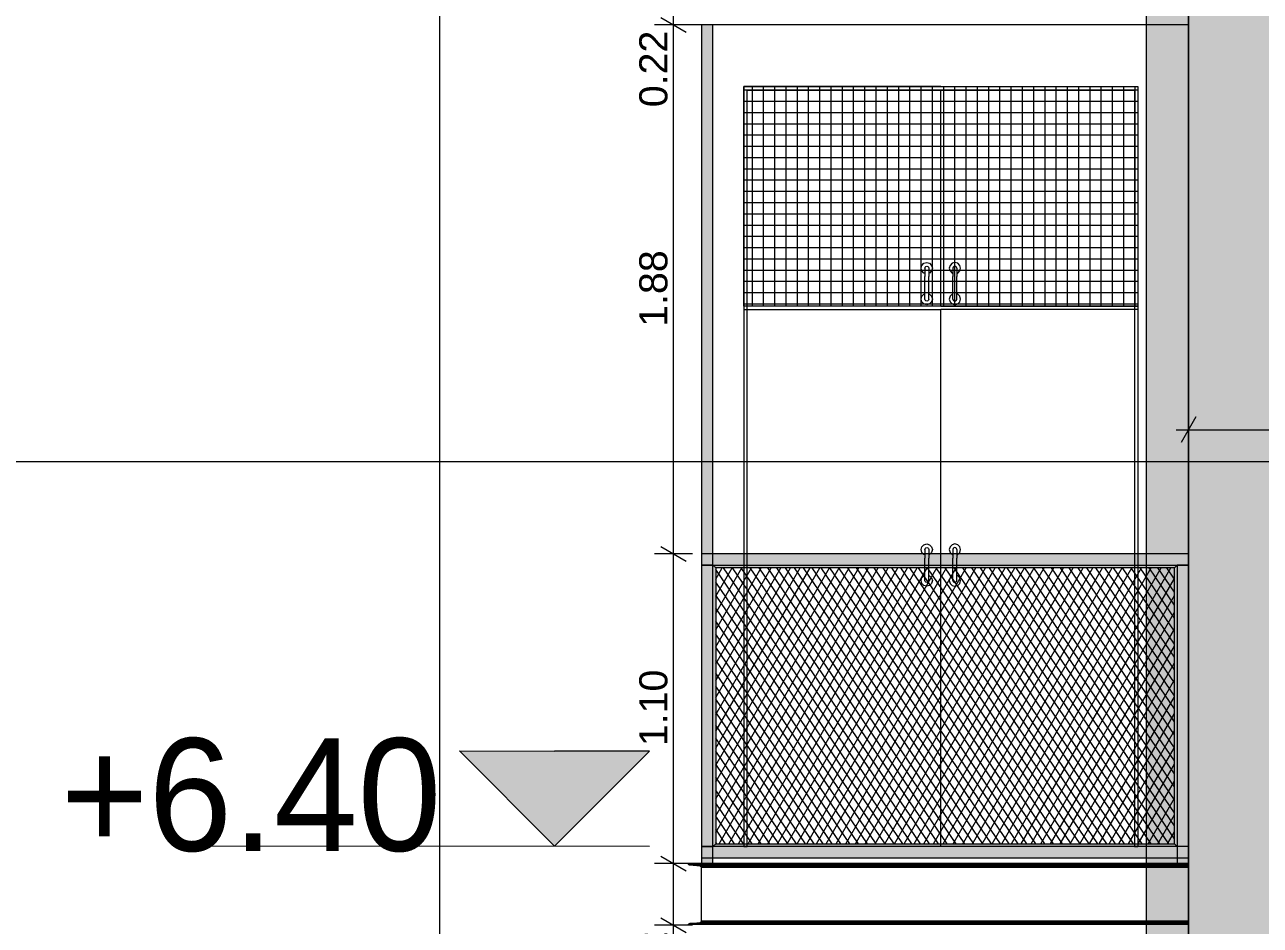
# Model space of a CAD drawing. Header units: millimetres. Extents: x 475206255 to 476720147, y 4620882299 to 4621447368.
# Drawn here: x 475361310 to 475365701, y 4621136665 to 4621139865 of the extents above; entities that cross this region are included whole.
import ezdxf

# ---------------------------------------------------------------- set-up
doc = ezdxf.new("R2010")
doc.units = ezdxf.units.MM
doc.header["$MEASUREMENT"] = 0
doc.set_wipeout_variables(frame=1)
doc.linetypes.add('Wipeout_Contour', pattern=[1000, 0, -1000])
for name, color, linetype, lineweight in [('0_Pen_No__1_Pen_No__250', 7, 'Continuous', 0), ('0_Pen_No__250_Pen_No__142', 142, 'Continuous', 0), ('2D Drafting - General_Pen_No__30_Pen_No__9_Pen_No__9_Pen_No__253', 252, 'Continuous', 0), ('2D Drafting - General_Pen_No__30_Pen_No__9_Pen_No__9_Pen_No__7', 7, 'Continuous', 0), ('Dimensioning - General_Pen_No__142', 142, 'Continuous', 0), ('New_2D Drafting - General_Pen_No__250', 7, 'Continuous', 0), ('New_2D Drafting - General_Pen_No__30_Pen_No__9_Pen_No__9_Pen_No__255', 255, 'Continuous', 0), ('New_2D Drafting - General_Pen_No__30_Pen_No__9_Pen_No__9_Pen_No__7', 7, 'Continuous', 0), ('New_2D Drafting - General_Pen_No__4', 7, 'Continuous', 0), ('New_2D Drafting - General_Pen_No__7', 7, 'Continuous', 0), ('New_reg_nak_Pen_No__7', 7, 'Continuous', 0), ('New_Structural - Bearing_Pen_No__250', 7, 'Continuous', 0), ('Structural - Bearing_Pen_No__7', 7, 'Continuous', 0), ('zoma_Pen_No__1', 1, 'Continuous', 0), ('zoma_Pen_No__142', 142, 'Continuous', 0), ('zoma_Pen_No__1_Pen_No__142', 142, 'Continuous', 0), ('zoma_Pen_No__5_Pen_No__142', 142, 'Continuous', 0)]:
    doc.layers.add(name, color=color, linetype=linetype, lineweight=lineweight)
for name, color, linetype in [('Dimensioning - General', 7, 'Continuous'), ('zoma', 7, 'Continuous'), ('zoma_Pen_No__5', 7, 'Continuous')]:
    doc.layers.add(name, color=color, linetype=linetype)
doc.layers.add('New_2D Drafting - General_Pen_No__254', color=7, linetype='Continuous', lineweight=0, true_color=0xcccccc)
doc.styles.add('GENERATED_STYLE_2', font='arial.ttf')
doc.styles.add('GENERATED_STYLE_3', font='arialbd.ttf')
doc.styles.add('GENERATED_STYLE_4', font='ACADMTAV.TTF')
doc.dimstyles.new('GENERATED_STYLE__1', dxfattribs={"dimtxt": 100, "dimasz": 68.640772, "dimexe": 0.18, "dimexo": 0.0625, "dimgap": 0, "dimtad": 1, "dimlfac": 0.001, "dimzin": 0, "dimdsep": 46, "dimtxsty": 'GENERATED_STYLE_2', "dimblk": 'ARROWHEAD_2', "dimblk1": 'ARROWHEAD_2', "dimblk2": 'ARROWHEAD_2', "dimcen": 0.09, "dimse1": 1, "dimse2": 1, "dimclrd": 142, "dimclre": 142, "dimclrt": 142, "dimadec": 0, "dimazin": 0, "dimtfac": 1, "dimtdec": 4, "dimtmove": 0, "dimatfit": 3, "dimfxl": 1, "dimtolj": 1, "dimtzin": 0, "dimarcsym": 0})
doc.dimstyles.new('GENERATED_STYLE__13', dxfattribs={"dimtxt": 300, "dimasz": 152, "dimexe": 0.18, "dimexo": 3, "dimgap": 0, "dimtad": 1, "dimtih": 1, "dimtoh": 1, "dimlfac": 0.001, "dimzin": 0, "dimdsep": 46, "dimtxsty": 'GENERATED_STYLE_2', "dimblk": 'ARROWHEAD_2', "dimblk1": 'ARROWHEAD_2', "dimblk2": 'ARROWHEAD_2', "dimcen": 0.09, "dimclrd": 1, "dimclre": 1, "dimclrt": 1, "dimadec": 0, "dimazin": 0, "dimtfac": 1, "dimtdec": 4, "dimtmove": 0, "dimatfit": 3, "dimfxl": 1, "dimtolj": 1, "dimtzin": 0, "dimarcsym": 0})
doc.dimstyles.new('GENERATED_STYLE__18', dxfattribs={"dimtxt": 100, "dimasz": 68.640772, "dimexe": 0.18, "dimexo": 0.0625, "dimgap": 0, "dimtad": 1, "dimtih": 1, "dimtoh": 1, "dimlfac": 0.001, "dimzin": 0, "dimdsep": 46, "dimtxsty": 'GENERATED_STYLE_2', "dimblk": 'ARROWHEAD_2', "dimblk1": 'ARROWHEAD_2', "dimblk2": 'ARROWHEAD_2', "dimcen": 0.09, "dimse1": 1, "dimse2": 1, "dimclrd": 142, "dimclre": 142, "dimclrt": 142, "dimadec": 0, "dimazin": 0, "dimtfac": 1, "dimtdec": 4, "dimtmove": 0, "dimatfit": 3, "dimfxl": 1, "dimtolj": 1, "dimtzin": 0, "dimarcsym": 0})
doc.dimstyles.new('GENERATED_STYLE__19', dxfattribs={"dimtxt": 300, "dimasz": 64.421331, "dimexe": 0.18, "dimexo": 3, "dimgap": 0, "dimtad": 1, "dimlfac": 0.001, "dimzin": 0, "dimdsep": 46, "dimtxsty": 'GENERATED_STYLE_3', "dimblk": 'ARROWHEAD_2', "dimblk1": 'ARROWHEAD_2', "dimblk2": 'ARROWHEAD_2', "dimcen": 0.09, "dimclrd": 1, "dimclre": 1, "dimclrt": 1, "dimadec": 0, "dimazin": 0, "dimtfac": 1, "dimtdec": 4, "dimtmove": 0, "dimatfit": 3, "dimfxl": 1, "dimtolj": 1, "dimtzin": 0, "dimarcsym": 0})
doc.dimstyles.new('GENERATED_STYLE__3', dxfattribs={"dimtxt": 200, "dimasz": 64.421331, "dimexe": 0.18, "dimexo": 3, "dimgap": 0, "dimtad": 1, "dimtih": 1, "dimtoh": 1, "dimlfac": 0.001, "dimzin": 0, "dimdsep": 46, "dimtxsty": 'GENERATED_STYLE_2', "dimblk": 'ARROWHEAD_2', "dimblk1": 'ARROWHEAD_2', "dimblk2": 'ARROWHEAD_2', "dimcen": 0.09, "dimclrd": 142, "dimclre": 142, "dimclrt": 142, "dimadec": 0, "dimazin": 0, "dimtfac": 1, "dimtdec": 4, "dimtmove": 0, "dimatfit": 3, "dimfxl": 1, "dimtolj": 1, "dimtzin": 0, "dimarcsym": 0})

# ---------------------------------------------------------------- blocks, each defined once
blk = doc.blocks.new('*D356', base_point=(475826095.8, 4621095193.2))
at = {"layer": 'zoma_Pen_No__1', "color": 1, "linetype": 'Continuous', "lineweight": 0, "transparency": 16777216}
for p, q in [((475359574.5, 4621132946.6), (475359574.5, 4621133246.6)), ((475365515.4, 4621132946.6), (475365515.4, 4621133246.6)), ((475359632.3, 4621133196.6), (475359516.8, 4621132996.6)), ((475365457.7, 4621132996.6), (475365573.2, 4621133196.6)), ((475359476.7, 4621133096.6), (475359574.5, 4621133096.6)), ((475359574.5, 4621133096.6), (475365515.4, 4621133096.6)), ((475365515.4, 4621133096.6), (475365613.2, 4621133096.6))]:
    blk.add_line(p, q, dxfattribs=at)
at = {"layer": 'zoma_Pen_No__1', "color": 1, "lineweight": 0, "transparency": 16777216, "insert": (475362030.2, 4621133156.6), "char_height": 300, "attachment_point": 7, "style": 'GENERATED_STYLE_2'}
blk.add_mtext('\\A1;{\\pql;\\fArial|b0|i0|c204|p0;\\W1.000000;16.07}', dxfattribs=at)
blk = doc.blocks.new('ARROWHEAD_2')
at = {"color": 0, "linetype": 'Continuous', "lineweight": 0}
for p, q in [((-0.378, -0.655), (0.378, 0.655)), ((0, 0), (-1, 0))]:
    blk.add_line(p, q, dxfattribs=at)
blk = doc.blocks.new('*D466', base_point=(475826095.8, 4621095193.2))
at = {"layer": 'Dimensioning - General_Pen_No__142', "color": 142, "linetype": 'Continuous', "lineweight": 0, "transparency": 16777216}
for p, q in [((475363570.2, 4621136691), (475363660.6, 4621136638.9)), ((475363683.1, 4621136665), (475363547.7, 4621136665)), ((475363615.4, 4621134785), (475363615.4, 4621136665)), ((475363683.1, 4621134785), (475363547.7, 4621134785)), ((475363570.2, 4621134811), (475363660.6, 4621134758.9))]:
    blk.add_line(p, q, dxfattribs=at)
at = {"layer": 'Dimensioning - General_Pen_No__142', "color": 142, "lineweight": 0, "transparency": 16777216, "char_height": 100, "attachment_point": 7, "rotation": 90, "style": 'GENERATED_STYLE_2'}
for s, insert in [('\\A1;{\\pql;\\fArial|b0|i0|c204|p0;\\W1.000000;0.22}', (475363595.4, 4621136371.9)), ('\\A1;{\\pql;\\fArial|b0|i0|c204|p0;\\W1.000000;1.88}', (475363595.4, 4621135591.5))]:
    blk.add_mtext(s, dxfattribs=dict(at, insert=insert))
blk = doc.blocks.new('*D467', base_point=(475826095.8, 4621095193.2))
at = {"layer": 'Dimensioning - General_Pen_No__142', "color": 142, "linetype": 'Continuous', "lineweight": 0, "transparency": 16777216}
for p, q in [((475363570.2, 4621136911), (475363660.6, 4621136858.9)), ((475363683.1, 4621136885), (475363547.7, 4621136885)), ((475363615.4, 4621136665), (475363615.4, 4621136885)), ((475363570.2, 4621136691), (475363660.6, 4621136638.9)), ((475363683.1, 4621136665), (475363547.7, 4621136665))]:
    blk.add_line(p, q, dxfattribs=at)
blk = doc.blocks.new('*D468', base_point=(475826095.8, 4621095193.2))
at = {"layer": 'Dimensioning - General_Pen_No__142', "color": 142, "linetype": 'Continuous', "lineweight": 0, "transparency": 16777216}
for p, q in [((475363570.2, 4621138011), (475363660.6, 4621137958.9)), ((475363683.1, 4621137985), (475363547.7, 4621137985)), ((475363615.4, 4621136885), (475363615.4, 4621137985)), ((475363570.2, 4621136911), (475363660.6, 4621136858.9)), ((475363683.1, 4621136885), (475363547.7, 4621136885))]:
    blk.add_line(p, q, dxfattribs=at)
at = {"layer": 'Dimensioning - General_Pen_No__142', "color": 142, "lineweight": 0, "transparency": 16777216, "insert": (475363595.4, 4621137301.5), "char_height": 100, "attachment_point": 7, "rotation": 90, "style": 'GENERATED_STYLE_2'}
blk.add_mtext('\\A1;{\\pql;\\fArial|b0|i0|c204|p0;\\W1.000000;1.10}', dxfattribs=at)
blk = doc.blocks.new('*D469', base_point=(475826095.8, 4621095193.2))
at = {"layer": 'Dimensioning - General_Pen_No__142', "color": 142, "linetype": 'Continuous', "lineweight": 0, "transparency": 16777216}
for p, q in [((475363570.2, 4621139891), (475363660.6, 4621139838.9)), ((475363683.1, 4621139865), (475363547.7, 4621139865)), ((475363615.4, 4621137985), (475363615.4, 4621139865)), ((475363570.2, 4621138011), (475363660.6, 4621137958.9)), ((475363683.1, 4621137985), (475363547.7, 4621137985))]:
    blk.add_line(p, q, dxfattribs=at)
at = {"layer": 'Dimensioning - General_Pen_No__142', "color": 142, "lineweight": 0, "transparency": 16777216, "char_height": 100, "attachment_point": 7, "rotation": 90, "style": 'GENERATED_STYLE_2'}
for s, insert in [('\\A1;{\\pql;\\fArial|b0|i0|c204|p0;\\W1.000000;0.22}', (475363595.4, 4621139571.9)), ('\\A1;{\\pql;\\fArial|b0|i0|c204|p0;\\W1.000000;1.88}', (475363595.4, 4621138791.5))]:
    blk.add_mtext(s, dxfattribs=dict(at, insert=insert))
blk = doc.blocks.new('*D470', base_point=(475826095.8, 4621095193.2))
at = {"layer": 'Dimensioning - General_Pen_No__142', "color": 142, "linetype": 'Continuous', "lineweight": 0, "transparency": 16777216}
for p, q in [((475363570.2, 4621140111), (475363660.6, 4621140058.9)), ((475363683.1, 4621140085), (475363547.7, 4621140085)), ((475363615.4, 4621139865), (475363615.4, 4621140085)), ((475363570.2, 4621139891), (475363660.6, 4621139838.9)), ((475363683.1, 4621139865), (475363547.7, 4621139865))]:
    blk.add_line(p, q, dxfattribs=at)
blk = doc.blocks.new('*D549', base_point=(475826095.8, 4621095193.2))
at = {"layer": 'Dimensioning - General_Pen_No__142', "color": 142, "linetype": 'Continuous', "lineweight": 0, "transparency": 16777216}
for p, q in [((475424795.3, 4621138271), (475424885.6, 4621138218.9)), ((475424908.2, 4621138244.9), (475424772.7, 4621138244.9)), ((475424840.5, 4621135745), (475424840.5, 4621138244.9)), ((475424795.3, 4621135771.1), (475424885.6, 4621135718.9)), ((475424908.2, 4621135745), (475424772.7, 4621135745))]:
    blk.add_line(p, q, dxfattribs=at)
at = {"layer": 'Dimensioning - General_Pen_No__142', "color": 142, "lineweight": 0, "transparency": 16777216, "insert": (475424820.5, 4621136861.5), "char_height": 100, "attachment_point": 7, "rotation": 90, "style": 'GENERATED_STYLE_2'}
blk.add_mtext('\\A1;{\\pql;\\fArial|b0|i0|c204|p0;\\W1.000000;2.50}', dxfattribs=at)
blk = doc.blocks.new('*D550', base_point=(475826095.8, 4621095193.2))
at = {"layer": 'Dimensioning - General_Pen_No__142', "color": 142, "linetype": 'Continuous', "lineweight": 0, "transparency": 16777216}
for p, q in [((475424795.3, 4621138971.1), (475424885.6, 4621138918.9)), ((475424908.2, 4621138945), (475424772.7, 4621138945)), ((475424840.5, 4621138244.9), (475424840.5, 4621138945)), ((475424795.3, 4621138271), (475424885.6, 4621138218.9)), ((475424908.2, 4621138244.9), (475424772.7, 4621138244.9))]:
    blk.add_line(p, q, dxfattribs=at)
at = {"layer": 'Dimensioning - General_Pen_No__142', "color": 142, "lineweight": 0, "transparency": 16777216, "insert": (475424820.5, 4621138461.5), "char_height": 100, "attachment_point": 7, "rotation": 90, "style": 'GENERATED_STYLE_2'}
blk.add_mtext('\\A1;{\\pql;\\fArial|b0|i0|c204|p0;\\W1.000000;0.70}', dxfattribs=at)
blk = doc.blocks.new('*D551', base_point=(475826095.8, 4621095193.2))
at = {"layer": 'Dimensioning - General_Pen_No__142', "color": 142, "linetype": 'Continuous', "lineweight": 0, "transparency": 16777216}
for p, q in [((475424795.3, 4621141471), (475424885.6, 4621141418.9)), ((475424908.2, 4621141444.9), (475424772.7, 4621141444.9)), ((475424840.5, 4621138945), (475424840.5, 4621141444.9)), ((475424795.3, 4621138971.1), (475424885.6, 4621138918.9)), ((475424908.2, 4621138945), (475424772.7, 4621138945))]:
    blk.add_line(p, q, dxfattribs=at)
at = {"layer": 'Dimensioning - General_Pen_No__142', "color": 142, "lineweight": 0, "transparency": 16777216, "insert": (475424820.5, 4621140061.5), "char_height": 100, "attachment_point": 7, "rotation": 90, "style": 'GENERATED_STYLE_2'}
blk.add_mtext('\\A1;{\\pql;\\fArial|b0|i0|c204|p0;\\W1.000000;2.50}', dxfattribs=at)
blk = doc.blocks.new('*D631', base_point=(475826095.8, 4621095193.2))
at = {"layer": 'zoma_Pen_No__1', "color": 1, "linetype": 'Continuous', "lineweight": 0, "transparency": 16777216}
for p, q in [((475362828.2, 4621143271.8), (475362743.4, 4621143320.7)), ((475362785.8, 4621143296.3), (475362785.8, 4621143337.7)), ((475362849.4, 4621143296.3), (475362722.3, 4621143296.3)), ((475362849.4, 4621128294.8), (475362722.3, 4621128294.8)), ((475362743.4, 4621128319.3), (475362828.2, 4621128270.4)), ((475362785.8, 4621128253.4), (475362785.8, 4621128294.8))]:
    blk.add_line(p, q, dxfattribs=at)
at = {"color": 254, "linetype": 'Wipeout_Contour', "lineweight": 0, "ltscale": 18582084111.07522, "transparency": 16777216}
blk.add_wipeout([(475362775.8, 4621135230.8), (475362775.8, 4621136360.3), (475362375.8, 4621136360.3), (475362375.8, 4621135230.8)], dxfattribs=at).dxf.layer = 'zoma'
at = {"layer": 'zoma_Pen_No__1', "color": 1, "linetype": 'Continuous', "lineweight": 0, "transparency": 16777216}
blk.add_line((475362785.8, 4621128294.8), (475362785.8, 4621143296.3), dxfattribs=at)
at = {"layer": 'zoma_Pen_No__1', "color": 1, "linetype": 'Continuous', "lineweight": 0, "transparency": 16777216, "flags": 128}
blk.add_lwpolyline([(475362775.8, 4621135230.8), (475362775.8, 4621136360.3), (475362375.8, 4621136360.3), (475362375.8, 4621135230.8)], close=True, dxfattribs=at)
at = {"layer": 'zoma_Pen_No__1', "color": 1, "lineweight": 0, "transparency": 16777216, "insert": (475362725.8, 4621135280.8), "char_height": 300, "attachment_point": 7, "rotation": 90, "style": 'GENERATED_STYLE_3'}
blk.add_mtext('\\A1;{\\pql;\\fArial|b1|i0|c204|p0;\\W1.000000;15.00}', dxfattribs=at)
blk = doc.blocks.new('*D772', base_point=(475826095.8, 4621095193.2))
at = {"layer": 'Dimensioning - General_Pen_No__142', "color": 142, "linetype": 'Continuous', "lineweight": 0, "transparency": 16777216}
for p, q in [((475365445.4, 4621138358.3), (475365445.4, 4621138493.8)), ((475366665.4, 4621138358.3), (475366665.4, 4621138493.8)), ((475365471.5, 4621138471.2), (475365419.3, 4621138380.9)), ((475366691.4, 4621138471.2), (475366639.3, 4621138380.9)), ((475365401.2, 4621138426), (475365445.4, 4621138426)), ((475365445.4, 4621138426), (475366665.4, 4621138426))]:
    blk.add_line(p, q, dxfattribs=at)
at = {"layer": 'Dimensioning - General_Pen_No__142', "color": 142, "lineweight": 0, "transparency": 16777216, "insert": (475365921.9, 4621138446), "char_height": 100, "attachment_point": 7, "style": 'GENERATED_STYLE_2'}
blk.add_mtext('\\A1;{\\pql;\\fArial|b0|i0|c204|p0;\\W1.000000;1.22}', dxfattribs=at)
blk = doc.blocks.new('*D788', base_point=(475826095.8, 4621095193.2))
at = {"layer": 'Dimensioning - General_Pen_No__142', "color": 142, "linetype": 'Continuous', "lineweight": 0, "transparency": 16777216}
for p, q in [((475365445.4, 4621141558.3), (475365445.4, 4621141693.8)), ((475366665.4, 4621141558.3), (475366665.4, 4621141693.8)), ((475365471.5, 4621141671.2), (475365419.3, 4621141580.9)), ((475366691.4, 4621141671.2), (475366639.3, 4621141580.9)), ((475365401.2, 4621141626), (475365445.4, 4621141626)), ((475365445.4, 4621141626), (475366665.4, 4621141626))]:
    blk.add_line(p, q, dxfattribs=at)
at = {"layer": 'Dimensioning - General_Pen_No__142', "color": 142, "lineweight": 0, "transparency": 16777216, "insert": (475365921.9, 4621141646), "char_height": 100, "attachment_point": 7, "style": 'GENERATED_STYLE_2'}
blk.add_mtext('\\A1;{\\pql;\\fArial|b0|i0|c204|p0;\\W1.000000;1.22}', dxfattribs=at)
blk = doc.blocks.new('*D1507', base_point=(475826095.8, 4621095193.2))
at = {"layer": 'zoma_Pen_No__142', "color": 142, "linetype": 'Continuous', "lineweight": 0, "transparency": 16777216}
for p, q in [((475365540.3, 4621126583.3), (475365491.3, 4621126498.5)), ((475365515.8, 4621126477.3), (475365515.8, 4621126604.5)), ((475365940.3, 4621126583.3), (475365891.3, 4621126498.5)), ((475365915.8, 4621126477.3), (475365915.8, 4621126604.5)), ((475365474.3, 4621126540.9), (475365515.8, 4621126540.9)), ((475365515.8, 4621126540.9), (475365915.8, 4621126540.9))]:
    blk.add_line(p, q, dxfattribs=at)
at = {"layer": 'zoma_Pen_No__142', "color": 142, "lineweight": 0, "transparency": 16777216, "insert": (475364957.5, 4621126580.9), "char_height": 200, "attachment_point": 7, "style": 'GENERATED_STYLE_2'}
blk.add_mtext('\\A1;{\\pql;\\fArial|b0|i0|c204|p0;\\W1.000000;0.40}', dxfattribs=at)
blk = doc.blocks.new('Line_19', base_point=(475382492.4, 4621138311.9))
at = {"layer": 'zoma_Pen_No__5_Pen_No__142', "color": 142, "linetype": 'Continuous', "lineweight": 0}
blk.add_line((475382392.4, 4621138311.9), (475354806.2, 4621138311.9), dxfattribs=at)

msp = doc.modelspace()

# ---------------------------------------------------------------- hatches: boundary and pattern name
at = {"layer": '0_Pen_No__250_Pen_No__142', "linetype": 'Continuous', "lineweight": 0}
msp.add_hatch(color=142, dxfattribs=at).paths.add_polyline_path([(475363193.263, 4621136946.612), (475362855.734, 4621137284.306), (475363530.956, 4621137284.141)])
at = {"layer": '2D Drafting - General_Pen_No__30_Pen_No__9_Pen_No__9_Pen_No__253', "linetype": 'Continuous', "lineweight": 0}
h = msp.add_hatch(dxfattribs=at)
h.set_pattern_fill('BRICK___RUNNING_BOND', color=252, style=0, pattern_type=2)
h.set_pattern_definition([(0, (475410663.434, 4621133278.51), (0, 66.64), []), (90, (475410663.43, 4621133278.5), (-244.8, 0), [66.64, -66.64]), (90, (475410785.83, 4621133345.15), (-244.8, 0), [66.64, -66.64])])
h.paths.add_polyline_path([(475365445.389, 4621130444.943), (475372815.366, 4621130444.943), (475372815.366, 4621133044.943), (475375315.366, 4621133044.943), (475375315.366, 4621130444.943), (475375515.187, 4621130444.943), (475375515.187, 4621133044.924), (475379315.187, 4621133044.924), (475379315.187, 4621130444.943), (475382015.788, 4621130444.943), (475382015.788, 4621143344.955), (475385815.621, 4621143344.955), (475385815.621, 4621130444.943), (475386215.788, 4621130444.943), (475386215.788, 4621143744.536), (475365445.389, 4621143744.536)])
h.paths.add_polyline_path([(475368265.376, 4621136944.999), (475366665.371, 4621136944.999), (475366665.371, 4621139444.941), (475368265.374, 4621139444.941)], flags=0)
h.paths.add_polyline_path([(475366665.374, 4621133744.936), (475366665.374, 4621136244.935), (475368265.374, 4621136244.941), (475368265.383, 4621133744.936)], flags=0)
h.paths.add_polyline_path([(475366665.374, 4621140144.937), (475366665.374, 4621142644.941), (475368265.374, 4621142644.941), (475368265.376, 4621140144.937)], flags=0)
h.paths.add_polyline_path([(475368265.41, 4621130544.995), (475366665.399, 4621130544.995), (475366665.408, 4621133044.946), (475368265.408, 4621133044.941)], flags=0)
h.paths.add_polyline_path([(475370415.983, 4621133464.943), (475370415.983, 4621133684.943), (475374665.793, 4621133684.943), (475374665.793, 4621133744.932), (475374665.793, 4621133744.944), (475374665.793, 4621136244.955), (475374665.793, 4621136664.943), (475370415.983, 4621136664.943), (475370415.983, 4621136884.943), (475374665.793, 4621136884.943), (475374665.793, 4621139864.943), (475370415.983, 4621139864.943), (475370415.983, 4621140084.943), (475373265.336, 4621140084.943), (475373265.336, 4621142644.937), (475374165.336, 4621142644.937), (475374165.336, 4621140084.943), (475374665.793, 4621140084.943), (475374665.793, 4621143064.943), (475370415.983, 4621143064.943), (475370415.983, 4621143284.943), (475379315.788, 4621143284.943), (475379315.788, 4621143064.943), (475376165.791, 4621143064.943), (475376165.791, 4621140084.943), (475379315.788, 4621140084.943), (475379315.788, 4621139864.943), (475376165.791, 4621139864.943), (475376165.791, 4621136884.943), (475379315.788, 4621136884.943), (475379315.788, 4621136664.943), (475376165.791, 4621136664.943), (475376165.791, 4621136244.955), (475376165.791, 4621133744.944), (475376165.791, 4621133744.924), (475376165.791, 4621133684.943), (475379315.788, 4621133684.943), (475379315.788, 4621133464.943)], flags=0)
h.paths.add_polyline_path([(475370665.788, 4621136944.931), (475370665.788, 4621136944.943), (475370665.788, 4621139444.937), (475371565.788, 4621139444.937), (475372265.78, 4621139444.937), (475372265.78, 4621136944.931)], flags=0)
h.paths.add_polyline_path([(475370665.788, 4621133044.993), (475370665.788, 4621130544.993), (475372265.788, 4621130544.993), (475372265.788, 4621133044.993)], flags=0)
h.paths.add_polyline_path([(475370665.788, 4621136244.94), (475371565.788, 4621136244.94), (475372265.78, 4621136244.94), (475372265.78, 4621133744.929), (475370665.788, 4621133744.929), (475370665.788, 4621133744.943)], flags=0)
h.paths.add_polyline_path([(475370665.788, 4621140144.943), (475370665.788, 4621142644.939), (475372265.788, 4621142644.939), (475372265.788, 4621140144.943)], flags=0)
h.paths.add_polyline_path([(475373265.336, 4621136244.94), (475374165.336, 4621136244.94), (475374165.336, 4621133744.945), (475373265.336, 4621133744.945)], flags=0)
h.paths.add_polyline_path([(475373265.336, 4621136944.945), (475373265.336, 4621139444.94), (475374165.336, 4621139444.94), (475374165.336, 4621136944.945)], flags=0)
h.paths.add_polyline_path([(475378465.859, 4621136944.924), (475378465.859, 4621139444.918), (475376865.85, 4621139444.918), (475376865.85, 4621136944.924)], flags=0)
h.paths.add_polyline_path([(475376865.85, 4621142644.918), (475376865.85, 4621140144.923), (475378465.859, 4621140144.923), (475378465.859, 4621142644.918)], flags=0)
h.paths.add_polyline_path([(475378465.867, 4621133744.913), (475376865.859, 4621133744.913), (475376865.859, 4621136244.923), (475378465.867, 4621136244.923)], flags=0)
h.paths.add_polyline_path([(475379915.707, 4621137844.942), (475381515.707, 4621137844.942), (475381515.707, 4621139444.943), (475379915.707, 4621139444.943)], flags=0)
h.paths.add_polyline_path([(475379915.707, 4621136244.943), (475379915.707, 4621134644.942), (475381515.707, 4621134644.942), (475381515.707, 4621136244.943)], flags=0)
h.paths.add_polyline_path([(475379915.707, 4621131444.942), (475381515.707, 4621131444.942), (475381515.707, 4621133044.943), (475379915.707, 4621133044.943)], flags=0)
h.paths.add_polyline_path([(475379915.712, 4621142644.943), (475379915.712, 4621141044.943), (475381515.712, 4621141044.943), (475381515.712, 4621142644.943)], flags=0)
at = {"layer": 'New_2D Drafting - General_Pen_No__254', "linetype": 'Continuous', "lineweight": 0, "true_color": 0xcccccc}
h = msp.add_hatch(dxfattribs=at)
h.set_pattern_fill('GRID_100X100', color=254, style=0, pattern_type=2)
h.set_pattern_definition([(0, (475826095.757, 4621095193.19), (0, 40), []), (90, (475826095.757, 4621095193.19), (-40, 0), [])])
h.paths.add_polyline_path([(475365265.48, 4621138864.952), (475363865.48, 4621138864.952), (475363865.48, 4621139644.952), (475365265.48, 4621139644.952)])
at = {"layer": 'New_2D Drafting - General_Pen_No__30_Pen_No__9_Pen_No__9_Pen_No__255', "linetype": 'Continuous', "lineweight": 0}
for points in [[(475365445.389, 4621143044.543), (475365295.389, 4621143044.543), (475365295.404, 4621128294.846), (475365445.404, 4621128294.846)], [(475363715.697, 4621139864.952), (475363715.697, 4621136944.952), (475363755.697, 4621136944.952), (475363755.697, 4621139864.952)], [(475365405.383, 4621136944.952), (475365395.383, 4621136954.952), (475365395.383, 4621137934.953), (475365405.383, 4621137944.953)], [(475365405.383, 4621136884.952), (475365445.389, 4621136884.952), (475365445.389, 4621137944.953), (475365405.383, 4621137944.953)]]:
    msp.add_hatch(color=255, dxfattribs=at).paths.add_polyline_path(points)

# ---------------------------------------------------------------- linework, layer by layer
at = {"layer": '0_Pen_No__1_Pen_No__250', "color": 7, "linetype": 'Continuous', "lineweight": 0, "flags": 128}
for points in [[(475363193.263, 4621136946.612), (475362855.734, 4621137284.306), (475363193.345, 4621137284.224)], [(475363193.263, 4621136946.612), (475363530.956, 4621137284.141), (475363193.345, 4621137284.224)], [(475361930.874, 4621136946.921), (475363530.874, 4621136946.53)]]:
    msp.add_lwpolyline(points, dxfattribs=at)
at = {"layer": '0_Pen_No__250_Pen_No__142', "color": 142, "linetype": 'Continuous', "lineweight": 0, "flags": 128}
msp.add_lwpolyline([(475363193.263, 4621136946.612), (475362855.734, 4621137284.306), (475363530.956, 4621137284.141)], close=True, dxfattribs=at)
at = {"layer": '2D Drafting - General_Pen_No__30_Pen_No__9_Pen_No__9_Pen_No__7', "color": 7, "linetype": 'Continuous', "lineweight": 0, "flags": 128}
msp.add_lwpolyline([(475365445.389, 4621130444.943), (475372815.366, 4621130444.943), (475372815.366, 4621133044.943), (475375315.366, 4621133044.943), (475375315.366, 4621130444.943), (475375515.187, 4621130444.943), (475375515.187, 4621133044.924), (475379315.187, 4621133044.924), (475379315.187, 4621130444.943), (475382015.788, 4621130444.943), (475382015.788, 4621143344.955), (475385815.621, 4621143344.955), (475385815.621, 4621130444.943), (475386215.788, 4621130444.943), (475386215.788, 4621143744.536), (475365445.389, 4621143744.536)], close=True, dxfattribs=at)
at = {"layer": 'New_2D Drafting - General_Pen_No__250', "color": 7, "linetype": 'Continuous', "lineweight": 0, "flags": 128}
msp.add_lwpolyline([(475365265.48, 4621138864.952), (475363865.48, 4621138864.952), (475363865.48, 4621139644.952), (475365265.48, 4621139644.952)], close=True, dxfattribs=at)
at = {"layer": 'New_2D Drafting - General_Pen_No__30_Pen_No__9_Pen_No__9_Pen_No__7', "color": 7, "linetype": 'Continuous', "lineweight": 0, "flags": 128}
for points in [[(475365445.389, 4621143044.543), (475365295.389, 4621143044.543), (475365295.404, 4621128294.846), (475365445.404, 4621128294.846)], [(475363715.697, 4621139864.952), (475363715.697, 4621136944.952), (475363755.697, 4621136944.952), (475363755.697, 4621139864.952)], [(475365405.383, 4621136944.952), (475365395.383, 4621136954.952), (475365395.383, 4621137934.953), (475365405.383, 4621137944.953)], [(475365405.383, 4621136884.952), (475365445.389, 4621136884.952), (475365445.389, 4621137944.953), (475365405.383, 4621137944.953)]]:
    msp.add_lwpolyline(points, close=True, dxfattribs=at)
at = {"layer": 'New_reg_nak_Pen_No__7', "color": 7, "linetype": 'Continuous', "lineweight": 0}
for p, q in [((475363715.384, 4621139864.952), (475363669.058, 4621139864.952)), ((475363715.384, 4621136884.952), (475363669.058, 4621136884.952))]:
    msp.add_line(p, q, dxfattribs=at)
at = {"layer": 'New_Structural - Bearing_Pen_No__250', "color": 7, "linetype": 'Continuous', "lineweight": 0}
for p, q in [((475364565.48, 4621139644.952), (475363865.48, 4621139644.952)), ((475363865.48, 4621139644.952), (475363865.48, 4621138864.952)), ((475363877.48, 4621139632.952), (475365253.48, 4621139632.952)), ((475363877.48, 4621138864.952), (475363877.48, 4621139632.952)), ((475364565.48, 4621139644.952), (475365265.48, 4621139644.952)), ((475364565.48, 4621138864.952), (475364565.48, 4621139632.952)), ((475365253.48, 4621139632.952), (475365253.48, 4621138864.952)), ((475365265.48, 4621139644.952), (475365265.48, 4621138864.952)), ((475364495.48, 4621138999.952), (475364498.159, 4621139009.952)), ((475364498.159, 4621138989.952), (475364495.48, 4621138999.952)), ((475364498.159, 4621139009.952), (475364505.48, 4621139017.272)), ((475364505.48, 4621139017.272), (475364515.48, 4621139019.952)), ((475364508.48, 4621138999.952), (475364509.418, 4621139003.452)), ((475364508.48, 4621138999.952), (475364508.48, 4621138995.932)), ((475364509.418, 4621139003.452), (475364511.98, 4621139006.014)), ((475364511.98, 4621139006.014), (475364515.48, 4621139006.952)), ((475364515.48, 4621139019.952), (475364525.48, 4621139017.272)), ((475364515.48, 4621139006.952), (475364518.98, 4621139006.014)), ((475364518.98, 4621139006.014), (475364521.542, 4621139003.452)), ((475364521.542, 4621139003.452), (475364522.48, 4621138999.952)), ((475364522.48, 4621138999.952), (475364522.48, 4621138995.932)), ((475364525.48, 4621139017.272), (475364532.8, 4621139009.952)), ((475364532.8, 4621139009.952), (475364535.48, 4621138999.952)), ((475364535.48, 4621138999.952), (475364532.8, 4621138989.952)), ((475364598.159, 4621139009.952), (475364595.48, 4621138999.952)), ((475364595.48, 4621138999.952), (475364598.159, 4621138989.952)), ((475364605.48, 4621139017.272), (475364598.159, 4621139009.952)), ((475364615.48, 4621139019.952), (475364605.48, 4621139017.272)), ((475364609.418, 4621139003.452), (475364608.48, 4621138999.952)), ((475364608.48, 4621138999.952), (475364608.48, 4621138995.932)), ((475364611.98, 4621139006.014), (475364609.418, 4621139003.452)), ((475364615.48, 4621139006.952), (475364611.98, 4621139006.014)), ((475364625.48, 4621139017.272), (475364615.48, 4621139019.952)), ((475364618.98, 4621139006.014), (475364615.48, 4621139006.952)), ((475364621.542, 4621139003.452), (475364618.98, 4621139006.014)), ((475364622.48, 4621138999.952), (475364621.542, 4621139003.452)), ((475364622.48, 4621138999.952), (475364622.48, 4621138995.932)), ((475364632.8, 4621139009.952), (475364625.48, 4621139017.272)), ((475364635.48, 4621138999.952), (475364632.8, 4621139009.952)), ((475364632.8, 4621138989.952), (475364635.48, 4621138999.952)), ((475364505.48, 4621138982.631), (475364498.159, 4621138989.952)), ((475364508.48, 4621138981.827), (475364505.48, 4621138982.631)), ((475364508.48, 4621138995.932), (475364508.48, 4621138984.952)), ((475364508.48, 4621138984.952), (475364508.48, 4621138969.952)), ((475364508.48, 4621138919.952), (475364508.48, 4621138969.952)), ((475364522.48, 4621138995.932), (475364522.48, 4621138984.952)), ((475364522.48, 4621138984.952), (475364522.48, 4621138969.952)), ((475364525.48, 4621138982.631), (475364522.48, 4621138981.827)), ((475364522.48, 4621138919.952), (475364522.48, 4621138969.952)), ((475364532.8, 4621138989.952), (475364525.48, 4621138982.631)), ((475364598.159, 4621138989.952), (475364605.48, 4621138982.631)), ((475364605.48, 4621138982.631), (475364608.48, 4621138981.827)), ((475364608.48, 4621138995.932), (475364608.48, 4621138984.952)), ((475364608.48, 4621138984.952), (475364608.48, 4621138969.952)), ((475364608.48, 4621138919.952), (475364608.48, 4621138969.952)), ((475364622.48, 4621138995.932), (475364622.48, 4621138984.952)), ((475364622.48, 4621138984.952), (475364622.48, 4621138969.952)), ((475364622.48, 4621138981.827), (475364625.48, 4621138982.631)), ((475364622.48, 4621138919.952), (475364622.48, 4621138969.952)), ((475364625.48, 4621138982.631), (475364632.8, 4621138989.952)), ((475364508.48, 4621138904.952), (475364508.48, 4621138919.952)), ((475364522.48, 4621138904.952), (475364522.48, 4621138919.952)), ((475364608.48, 4621138904.952), (475364608.48, 4621138919.952)), ((475364622.48, 4621138904.952), (475364622.48, 4621138919.952)), ((475364495.48, 4621138889.952), (475364498.159, 4621138899.952)), ((475364498.159, 4621138879.952), (475364495.48, 4621138889.952)), ((475364498.159, 4621138899.952), (475364505.48, 4621138907.272)), ((475364505.48, 4621138872.631), (475364498.159, 4621138879.952)), ((475364505.48, 4621138907.272), (475364508.48, 4621138908.076)), ((475364515.48, 4621138869.952), (475364505.48, 4621138872.631)), ((475364508.48, 4621138893.971), (475364508.48, 4621138904.952)), ((475364508.48, 4621138889.952), (475364508.48, 4621138893.971)), ((475364509.418, 4621138886.452), (475364508.48, 4621138889.952)), ((475364511.98, 4621138883.89), (475364509.418, 4621138886.452)), ((475364515.48, 4621138882.952), (475364511.98, 4621138883.89)), ((475364518.98, 4621138883.89), (475364515.48, 4621138882.952)), ((475364525.48, 4621138872.631), (475364515.48, 4621138869.952)), ((475364521.542, 4621138886.452), (475364518.98, 4621138883.89)), ((475364522.48, 4621138889.952), (475364521.542, 4621138886.452)), ((475364522.48, 4621138908.076), (475364525.48, 4621138907.272)), ((475364522.48, 4621138893.971), (475364522.48, 4621138904.952)), ((475364522.48, 4621138889.952), (475364522.48, 4621138893.971)), ((475364525.48, 4621138907.272), (475364532.8, 4621138899.952)), ((475364532.8, 4621138879.952), (475364525.48, 4621138872.631)), ((475364532.8, 4621138899.952), (475364535.48, 4621138889.952)), ((475364535.48, 4621138889.952), (475364532.8, 4621138879.952)), ((475364598.159, 4621138899.952), (475364595.48, 4621138889.952)), ((475364595.48, 4621138889.952), (475364598.159, 4621138879.952)), ((475364605.48, 4621138907.272), (475364598.159, 4621138899.952)), ((475364598.159, 4621138879.952), (475364605.48, 4621138872.631)), ((475364608.48, 4621138908.076), (475364605.48, 4621138907.272)), ((475364605.48, 4621138872.631), (475364615.48, 4621138869.952)), ((475364608.48, 4621138893.971), (475364608.48, 4621138904.952)), ((475364608.48, 4621138889.952), (475364608.48, 4621138893.971)), ((475364608.48, 4621138889.952), (475364609.418, 4621138886.452)), ((475364609.418, 4621138886.452), (475364611.98, 4621138883.89)), ((475364611.98, 4621138883.89), (475364615.48, 4621138882.952)), ((475364615.48, 4621138882.952), (475364618.98, 4621138883.89)), ((475364615.48, 4621138869.952), (475364625.48, 4621138872.631)), ((475364618.98, 4621138883.89), (475364621.542, 4621138886.452)), ((475364621.542, 4621138886.452), (475364622.48, 4621138889.952)), ((475364625.48, 4621138907.272), (475364622.48, 4621138908.076)), ((475364622.48, 4621138893.971), (475364622.48, 4621138904.952)), ((475364622.48, 4621138889.952), (475364622.48, 4621138893.971)), ((475364632.8, 4621138899.952), (475364625.48, 4621138907.272)), ((475364625.48, 4621138872.631), (475364632.8, 4621138879.952)), ((475364635.48, 4621138889.952), (475364632.8, 4621138899.952)), ((475364632.8, 4621138879.952), (475364635.48, 4621138889.952)), ((475364565.48, 4621138864.952), (475363865.48, 4621138864.952)), ((475363865.48, 4621138864.952), (475363865.48, 4621136944.952)), ((475363865.48, 4621138852.952), (475364565.48, 4621138852.952)), ((475363877.48, 4621136944.952), (475363877.48, 4621138864.952)), ((475364565.48, 4621138864.952), (475365265.48, 4621138864.952)), ((475364565.48, 4621136944.952), (475364565.48, 4621138852.952)), ((475365265.48, 4621138852.952), (475364565.48, 4621138852.952)), ((475365253.48, 4621138864.952), (475365253.48, 4621136944.952)), ((475365253.48, 4621138864.952), (475365265.48, 4621138864.952)), ((475365265.48, 4621138864.952), (475365265.48, 4621136944.952)), ((475364495.48, 4621137999.952), (475364498.159, 4621138009.952)), ((475364498.159, 4621137989.952), (475364495.48, 4621137999.952)), ((475364498.159, 4621138009.952), (475364505.48, 4621138017.272)), ((475364505.48, 4621137982.631), (475364498.159, 4621137989.952)), ((475364505.48, 4621138017.272), (475364515.48, 4621138019.952)), ((475364508.48, 4621137999.952), (475364509.418, 4621138003.452)), ((475364508.48, 4621137999.952), (475364508.48, 4621137995.932)), ((475364508.48, 4621137995.932), (475364508.48, 4621137984.952)), ((475364509.418, 4621138003.452), (475364511.98, 4621138006.014)), ((475364511.98, 4621138006.014), (475364515.48, 4621138006.952)), ((475364515.48, 4621138019.952), (475364525.48, 4621138017.272)), ((475364515.48, 4621138006.952), (475364518.98, 4621138006.014)), ((475364518.98, 4621138006.014), (475364521.542, 4621138003.452)), ((475364521.542, 4621138003.452), (475364522.48, 4621137999.952)), ((475364522.48, 4621137999.952), (475364522.48, 4621137995.932)), ((475364522.48, 4621137995.932), (475364522.48, 4621137984.952)), ((475364525.48, 4621138017.272), (475364532.8, 4621138009.952)), ((475364532.8, 4621137989.952), (475364525.48, 4621137982.631)), ((475364532.8, 4621138009.952), (475364535.48, 4621137999.952)), ((475364535.48, 4621137999.952), (475364532.8, 4621137989.952)), ((475364598.159, 4621138009.952), (475364595.48, 4621137999.952)), ((475364595.48, 4621137999.952), (475364598.159, 4621137989.952)), ((475364605.48, 4621138017.272), (475364598.159, 4621138009.952)), ((475364598.159, 4621137989.952), (475364605.48, 4621137982.631)), ((475364615.48, 4621138019.952), (475364605.48, 4621138017.272)), ((475364609.418, 4621138003.452), (475364608.48, 4621137999.952)), ((475364608.48, 4621137999.952), (475364608.48, 4621137995.932)), ((475364608.48, 4621137995.932), (475364608.48, 4621137984.952)), ((475364611.98, 4621138006.014), (475364609.418, 4621138003.452)), ((475364615.48, 4621138006.952), (475364611.98, 4621138006.014)), ((475364625.48, 4621138017.272), (475364615.48, 4621138019.952)), ((475364618.98, 4621138006.014), (475364615.48, 4621138006.952)), ((475364621.542, 4621138003.452), (475364618.98, 4621138006.014)), ((475364622.48, 4621137999.952), (475364621.542, 4621138003.452)), ((475364622.48, 4621137999.952), (475364622.48, 4621137995.932)), ((475364622.48, 4621137995.932), (475364622.48, 4621137984.952)), ((475364632.8, 4621138009.952), (475364625.48, 4621138017.272)), ((475364625.48, 4621137982.631), (475364632.8, 4621137989.952)), ((475364635.48, 4621137999.952), (475364632.8, 4621138009.952)), ((475364632.8, 4621137989.952), (475364635.48, 4621137999.952)), ((475364508.48, 4621137981.827), (475364505.48, 4621137982.631)), ((475364508.48, 4621137984.952), (475364508.48, 4621137969.952)), ((475364508.48, 4621137919.952), (475364508.48, 4621137969.952)), ((475364522.48, 4621137984.952), (475364522.48, 4621137969.952)), ((475364525.48, 4621137982.631), (475364522.48, 4621137981.827)), ((475364522.48, 4621137919.952), (475364522.48, 4621137969.952)), ((475364605.48, 4621137982.631), (475364608.48, 4621137981.827)), ((475364608.48, 4621137984.952), (475364608.48, 4621137969.952)), ((475364608.48, 4621137919.952), (475364608.48, 4621137969.952)), ((475364622.48, 4621137984.952), (475364622.48, 4621137969.952)), ((475364622.48, 4621137981.827), (475364625.48, 4621137982.631)), ((475364622.48, 4621137919.952), (475364622.48, 4621137969.952)), ((475364498.159, 4621137899.952), (475364505.48, 4621137907.272)), ((475364505.48, 4621137907.272), (475364508.48, 4621137908.076)), ((475364508.48, 4621137904.952), (475364508.48, 4621137919.952)), ((475364508.48, 4621137893.971), (475364508.48, 4621137904.952)), ((475364522.48, 4621137904.952), (475364522.48, 4621137919.952)), ((475364522.48, 4621137908.076), (475364525.48, 4621137907.272)), ((475364522.48, 4621137893.971), (475364522.48, 4621137904.952)), ((475364525.48, 4621137907.272), (475364532.8, 4621137899.952)), ((475364605.48, 4621137907.272), (475364598.159, 4621137899.952)), ((475364608.48, 4621137908.076), (475364605.48, 4621137907.272)), ((475364608.48, 4621137904.952), (475364608.48, 4621137919.952)), ((475364608.48, 4621137893.971), (475364608.48, 4621137904.952)), ((475364622.48, 4621137904.952), (475364622.48, 4621137919.952)), ((475364625.48, 4621137907.272), (475364622.48, 4621137908.076)), ((475364622.48, 4621137893.971), (475364622.48, 4621137904.952)), ((475364632.8, 4621137899.952), (475364625.48, 4621137907.272)), ((475364495.48, 4621137889.952), (475364498.159, 4621137899.952)), ((475364498.159, 4621137879.952), (475364495.48, 4621137889.952)), ((475364505.48, 4621137872.631), (475364498.159, 4621137879.952)), ((475364515.48, 4621137869.952), (475364505.48, 4621137872.631)), ((475364508.48, 4621137889.952), (475364508.48, 4621137893.971)), ((475364509.418, 4621137886.452), (475364508.48, 4621137889.952)), ((475364511.98, 4621137883.89), (475364509.418, 4621137886.452)), ((475364515.48, 4621137882.952), (475364511.98, 4621137883.89)), ((475364518.98, 4621137883.89), (475364515.48, 4621137882.952)), ((475364525.48, 4621137872.631), (475364515.48, 4621137869.952)), ((475364521.542, 4621137886.452), (475364518.98, 4621137883.89)), ((475364522.48, 4621137889.952), (475364521.542, 4621137886.452)), ((475364522.48, 4621137889.952), (475364522.48, 4621137893.971)), ((475364532.8, 4621137879.952), (475364525.48, 4621137872.631)), ((475364532.8, 4621137899.952), (475364535.48, 4621137889.952)), ((475364535.48, 4621137889.952), (475364532.8, 4621137879.952)), ((475364598.159, 4621137899.952), (475364595.48, 4621137889.952)), ((475364595.48, 4621137889.952), (475364598.159, 4621137879.952)), ((475364598.159, 4621137879.952), (475364605.48, 4621137872.631)), ((475364605.48, 4621137872.631), (475364615.48, 4621137869.952)), ((475364608.48, 4621137889.952), (475364608.48, 4621137893.971)), ((475364608.48, 4621137889.952), (475364609.418, 4621137886.452)), ((475364609.418, 4621137886.452), (475364611.98, 4621137883.89)), ((475364611.98, 4621137883.89), (475364615.48, 4621137882.952)), ((475364615.48, 4621137882.952), (475364618.98, 4621137883.89)), ((475364615.48, 4621137869.952), (475364625.48, 4621137872.631)), ((475364618.98, 4621137883.89), (475364621.542, 4621137886.452)), ((475364621.542, 4621137886.452), (475364622.48, 4621137889.952)), ((475364622.48, 4621137889.952), (475364622.48, 4621137893.971)), ((475364625.48, 4621137872.631), (475364632.8, 4621137879.952)), ((475364635.48, 4621137889.952), (475364632.8, 4621137899.952)), ((475364632.8, 4621137879.952), (475364635.48, 4621137889.952)), ((475363865.48, 4621136944.952), (475363877.48, 4621136944.952)), ((475365253.48, 4621136944.952), (475365265.48, 4621136944.952))]:
    msp.add_line(p, q, dxfattribs=at)
at = {"layer": 'Structural - Bearing_Pen_No__7', "color": 7, "linetype": 'Continuous', "lineweight": 0}
for p, q in [((475365445.332, 4621139864.952), (475363669.058, 4621139864.952)), ((475363669.058, 4621136882.527), (475363669.058, 4621136885.022)), ((475365445.334, 4621136884.952), (475363669.058, 4621136884.952)), ((475363669.458, 4621136880.997), (475363669.058, 4621136882.527)), ((475365445.334, 4621136882.457), (475363669.058, 4621136882.457)), ((475363670.596, 4621136879.699), (475363669.458, 4621136880.997)), ((475363672.299, 4621136878.832), (475363670.596, 4621136879.699)), ((475363673.521, 4621136878.572), (475363672.299, 4621136878.832)), ((475363710.922, 4621136874.582), (475363673.521, 4621136878.572)), ((475365445.334, 4621136878.502), (475363673.521, 4621136878.502)), ((475363712.144, 4621136874.323), (475363710.922, 4621136874.582)), ((475365445.334, 4621136874.512), (475363710.922, 4621136874.512)), ((475363713.847, 4621136873.456), (475363712.144, 4621136874.323)), ((475363714.985, 4621136872.158), (475363713.847, 4621136873.456)), ((475363715.384, 4621136870.627), (475363714.985, 4621136872.158)), ((475363715.384, 4621136679.417), (475363715.384, 4621136870.627)), ((475365445.334, 4621136870.557), (475363715.384, 4621136870.557)), ((475363673.52, 4621136671.472), (475363710.922, 4621136675.462)), ((475363710.922, 4621136675.462), (475363712.143, 4621136675.722)), ((475365445.332, 4621136675.392), (475363710.922, 4621136675.392)), ((475363712.143, 4621136675.722), (475363713.847, 4621136676.589)), ((475363713.847, 4621136676.589), (475363714.984, 4621136677.886)), ((475363714.984, 4621136677.886), (475363715.384, 4621136679.417)), ((475365445.332, 4621136679.347), (475363715.384, 4621136679.347)), ((475363669.058, 4621136667.517), (475363669.458, 4621136669.048)), ((475363669.058, 4621136665.022), (475363669.058, 4621136667.517)), ((475365445.332, 4621136667.447), (475363669.058, 4621136667.447)), ((475363669.458, 4621136669.048), (475363670.596, 4621136670.346)), ((475363670.596, 4621136670.346), (475363672.299, 4621136671.213)), ((475363672.299, 4621136671.213), (475363673.52, 4621136671.472)), ((475365445.332, 4621136671.402), (475363673.521, 4621136671.402))]:
    msp.add_line(p, q, dxfattribs=at)

# ---------------------------------------------------------------- dimensions: what is measured, and where the dimension line sits
at = {"layer": 'Dimensioning - General', "color": 142, "linetype": 'Continuous', "lineweight": 0}
for base, picture, middle in [((475366665.374, 4621141626.041), '*D788', (475366051.38, 4621141696.041)), ((475366665.374, 4621138426.041), '*D772', (475366051.38, 4621138496.041))]:
    dim = msp.add_linear_dim(base=base, p1=(475365445.389, 4621133274.358), p2=(475366665.374, 4621132688.068), dimstyle='GENERATED_STYLE__18', dxfattribs=at)
    dim.commit()
    dim.dimension.update_dxf_attribs({"geometry": picture, "text_midpoint": middle, "dimtype": 160})
for base, p1, p2, picture, middle in [((475424840.477, 4621141444.941), (475364762.763, 4621138944.994), (475364762.758, 4621141444.941), '*D551', (475424770.477, 4621140190.965)), ((475363615.406, 4621140084.952), (475363231.302, 4621139864.952), (475363206.538, 4621140084.952), '*D470', (475363545.406, 4621139701.388)), ((475363615.406, 4621139864.952), (475363197.228, 4621137984.953), (475363231.302, 4621139864.952), '*D469', (475363545.406, 4621138920.95)), ((475424840.477, 4621138944.994), (475364762.758, 4621138244.941), (475364762.763, 4621138944.994), '*D550', (475424770.477, 4621138590.965)), ((475424840.477, 4621138244.941), (475364762.763, 4621135744.994), (475364762.758, 4621138244.941), '*D549', (475424770.477, 4621136990.965)), ((475363615.406, 4621137984.953), (475363137.329, 4621136884.952), (475363197.228, 4621137984.953), '*D468', (475363545.406, 4621137430.95)), ((475363615.406, 4621136884.952), (475363088.235, 4621136664.952), (475363137.329, 4621136884.952), '*D467', (475363545.406, 4621136501.388)), ((475363615.406, 4621136664.952), (475363177.341, 4621134784.953), (475363088.235, 4621136664.952), '*D466', (475363545.406, 4621135720.95))]:
    dim = msp.add_linear_dim(base=base, p1=p1, p2=p2, angle=90, dimstyle='GENERATED_STYLE__1', dxfattribs=at)
    dim.commit()
    dim.dimension.update_dxf_attribs({"geometry": picture, "text_midpoint": middle, "dimtype": 160, "text_rotation": 90})
at = {"layer": 'zoma', "color": 1, "linetype": 'Continuous', "lineweight": 0}
dim = msp.add_linear_dim(base=(475365515.418, 4621133096.631), p1=(475359574.523, 4621137282.028), p2=(475365515.418, 4621130444.942), text='16.07', dimstyle='GENERATED_STYLE__13', dxfattribs=at)
dim.commit()
dim.dimension.update_dxf_attribs({"geometry": '*D356', "text_midpoint": (475362532.711, 4621133306.631), "dimtype": 160})

# ---------------------------------------------------------------- next in the draw order: dimensions: what is measured, and where the dimension line sits
dim = msp.add_linear_dim(base=(475362785.827, 4621143296.261), p1=(475365033.892, 4621128294.846), p2=(475362909.211, 4621143296.261), angle=90, dimstyle='GENERATED_STYLE__19', dxfattribs=at)
dim.commit()
dim.dimension.update_dxf_attribs({"geometry": '*D631', "text_midpoint": (475362575.827, 4621135783.294), "dimtype": 160, "text_rotation": 90})

# ---------------------------------------------------------------- next in the draw order: hatches: boundary and pattern name
at = {"layer": 'New_2D Drafting - General_Pen_No__30_Pen_No__9_Pen_No__9_Pen_No__255', "linetype": 'Continuous', "lineweight": 0}
for points in [[(475363715.697, 4621137984.953), (475363715.697, 4621137944.953), (475365445.389, 4621137944.953), (475365445.389, 4621137984.953)], [(475363715.697, 4621136884.952), (475363755.704, 4621136884.952), (475363755.704, 4621137944.953), (475363715.697, 4621137944.953)], [(475363765.704, 4621136954.952), (475363755.704, 4621136944.952), (475363755.704, 4621137944.953), (475363765.704, 4621137934.953)], [(475363765.704, 4621137934.953), (475363755.704, 4621137944.953), (475365405.383, 4621137944.953), (475365395.383, 4621137934.953)], [(475363715.697, 4621136944.952), (475363715.697, 4621136904.952), (475365445.389, 4621136904.952), (475365445.389, 4621136944.952)], [(475363755.704, 4621136944.952), (475363765.704, 4621136954.952), (475365395.383, 4621136954.952), (475365405.383, 4621136944.952)]]:
    msp.add_hatch(color=255, dxfattribs=at).paths.add_polyline_path(points)
at = {"layer": 'New_2D Drafting - General_Pen_No__7', "linetype": 'Continuous', "lineweight": 0}
h = msp.add_hatch(dxfattribs=at)
h.set_pattern_fill('BATT_INSULATION', style=0, pattern_type=2)
h.set_pattern_definition([(60, (475826095.757, 4621095193.19), (-25.9807621, 15), []), (124.306619, (475826095.757, 4621095193.19), (23.8156986, 11.25), [])])
h.paths.add_polyline_path([(475365395.383, 4621137934.953), (475363765.704, 4621137934.953), (475363765.704, 4621136954.952), (475365395.383, 4621136954.952)])

# ---------------------------------------------------------------- next in the draw order: linework, layer by layer
at = {"layer": 'New_2D Drafting - General_Pen_No__30_Pen_No__9_Pen_No__9_Pen_No__7', "color": 7, "linetype": 'Continuous', "lineweight": 0, "flags": 128}
for points in [[(475363715.697, 4621137984.953), (475363715.697, 4621137944.953), (475365445.389, 4621137944.953), (475365445.389, 4621137984.953)], [(475363715.697, 4621136884.952), (475363755.704, 4621136884.952), (475363755.704, 4621137944.953), (475363715.697, 4621137944.953)], [(475363765.704, 4621136954.952), (475363755.704, 4621136944.952), (475363755.704, 4621137944.953), (475363765.704, 4621137934.953)], [(475363765.704, 4621137934.953), (475363755.704, 4621137944.953), (475365405.383, 4621137944.953), (475365395.383, 4621137934.953)], [(475363715.697, 4621136944.952), (475363715.697, 4621136904.952), (475365445.389, 4621136904.952), (475365445.389, 4621136944.952)], [(475363755.704, 4621136944.952), (475363765.704, 4621136954.952), (475365395.383, 4621136954.952), (475365405.383, 4621136944.952)]]:
    msp.add_lwpolyline(points, close=True, dxfattribs=at)
at = {"layer": 'New_2D Drafting - General_Pen_No__4', "color": 7, "linetype": 'Continuous', "lineweight": 0, "flags": 128}
msp.add_lwpolyline([(475365395.383, 4621137934.953), (475363765.704, 4621137934.953), (475363765.704, 4621136954.952), (475365395.383, 4621136954.952)], close=True, dxfattribs=at)

# ---------------------------------------------------------------- next in the draw order: block references
at = {"layer": 'zoma_Pen_No__5', "color": 142, "linetype": 'Continuous', "lineweight": 0}
msp.add_blockref('Line_19', (475382492.386, 4621138311.894), dxfattribs=at)

# ---------------------------------------------------------------- next in the draw order: texts
at = {"layer": 'zoma_Pen_No__1_Pen_No__142', "color": 142, "linetype": 'Continuous', "lineweight": 0, "insert": (475362790.948, 4621136923.665), "char_height": 400, "attachment_point": 9, "rotation": 359.986013, "style": 'GENERATED_STYLE_4'}
msp.add_mtext('\\A1;{\\pqr;\\fAcadMtavr|b0|i0|c0|p0;\\W1.000000;+\\fAcadMtavr|b0|i0|c0|p0;\\W1.000000;6\\fAcadMtavr|b0|i0|c0|p0;\\W1.000000;.40}', dxfattribs=at)

# ---------------------------------------------------------------- next in the draw order: dimensions: what is measured, and where the dimension line sits
at = {"layer": 'zoma', "color": 142, "linetype": 'Continuous', "lineweight": 0}
dim = msp.add_linear_dim(base=(475365915.788, 4621126540.885), p1=(475365515.788, 4621193643.485), p2=(475365915.788, 4621193643.485), dimstyle='GENERATED_STYLE__3', dxfattribs=at)
dim.commit()
dim.dimension.update_dxf_attribs({"geometry": '*D1507', "text_midpoint": (475365216.367, 4621126680.885), "dimtype": 160})

doc.saveas('drawing.dxf')
